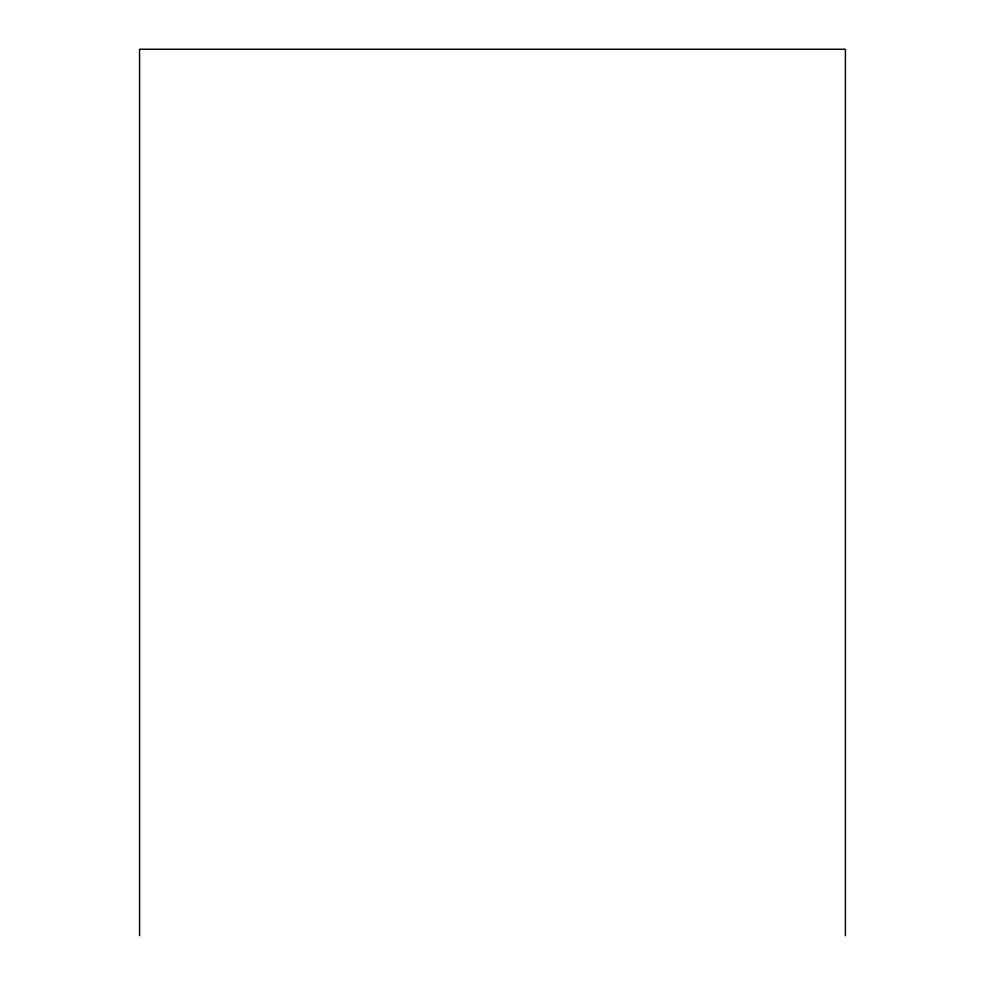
<?xml version="1.0" encoding="UTF-8"?>
<svg xmlns="http://www.w3.org/2000/svg" width="985" height="985" viewBox="0 0 985 985"><rect width="100%" height="100%" fill="white"/><g stroke="black" fill="none" stroke-linecap="round" stroke-linejoin="round"><path stroke-width="1.48" d="M845.425 935.75L845.425 49.25L139.575 49.25L139.575 935.75"/></g></svg>
